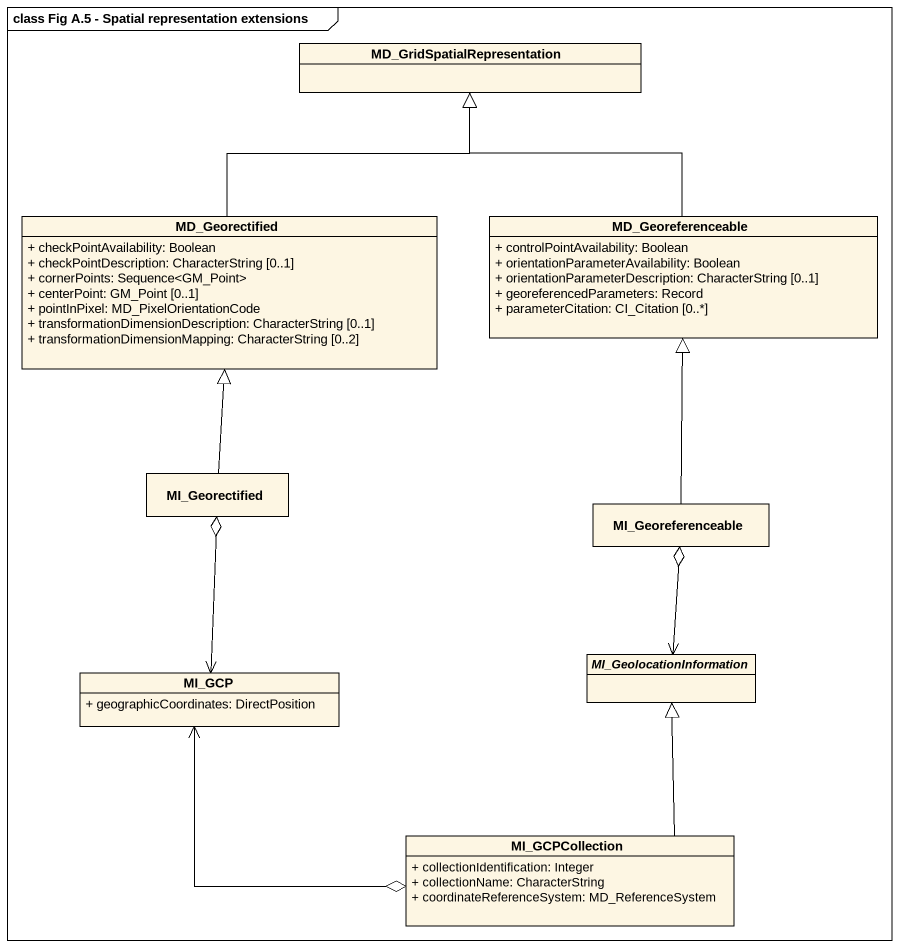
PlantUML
@startuml
mainframe class Fig A.5 - Spatial representation extensions
hide circle
hide empty members
skinparam classAttributeIconSize 0
class MD_GridSpatialRepresentation
class MD_Georectified {
  + checkPointAvailability: Boolean
  + checkPointDescription: CharacterString [0..1]
  + cornerPoints: Sequence<GM_Point>
  + centerPoint: GM_Point [0..1]
  + pointInPixel: MD_PixelOrientationCode
  + transformationDimensionDescription: CharacterString [0..1]
  + transformationDimensionMapping: CharacterString [0..2]
}
class MD_Georeferenceable {
  + controlPointAvailability: Boolean
  + orientationParameterAvailability: Boolean
  + orientationParameterDescription: CharacterString [0..1]
  + georeferencedParameters: Record
  + parameterCitation: CI_Citation [0..*]
}
class MI_Georectified
class MI_Georeferenceable
abstract class MI_GeolocationInformation
class MI_GCP {
  + geographicCoordinates: DirectPosition
}
class MI_GCPCollection {
  + collectionIdentification: Integer
  + collectionName: CharacterString
  + coordinateReferenceSystem: MD_ReferenceSystem
}
MD_Georectified -up-|> MD_GridSpatialRepresentation
MD_Georeferenceable -up-|> MD_GridSpatialRepresentation
MI_Georectified -up-|> MD_Georectified
MI_Georectified o--> MI_GCP
MI_Georeferenceable -up-|> MD_Georeferenceable
MI_Georeferenceable o--> MI_GeolocationInformation
MI_GCP <-right-o MI_GCPCollection
MI_GCPCollection -up-|> MI_GeolocationInformation
@enduml
